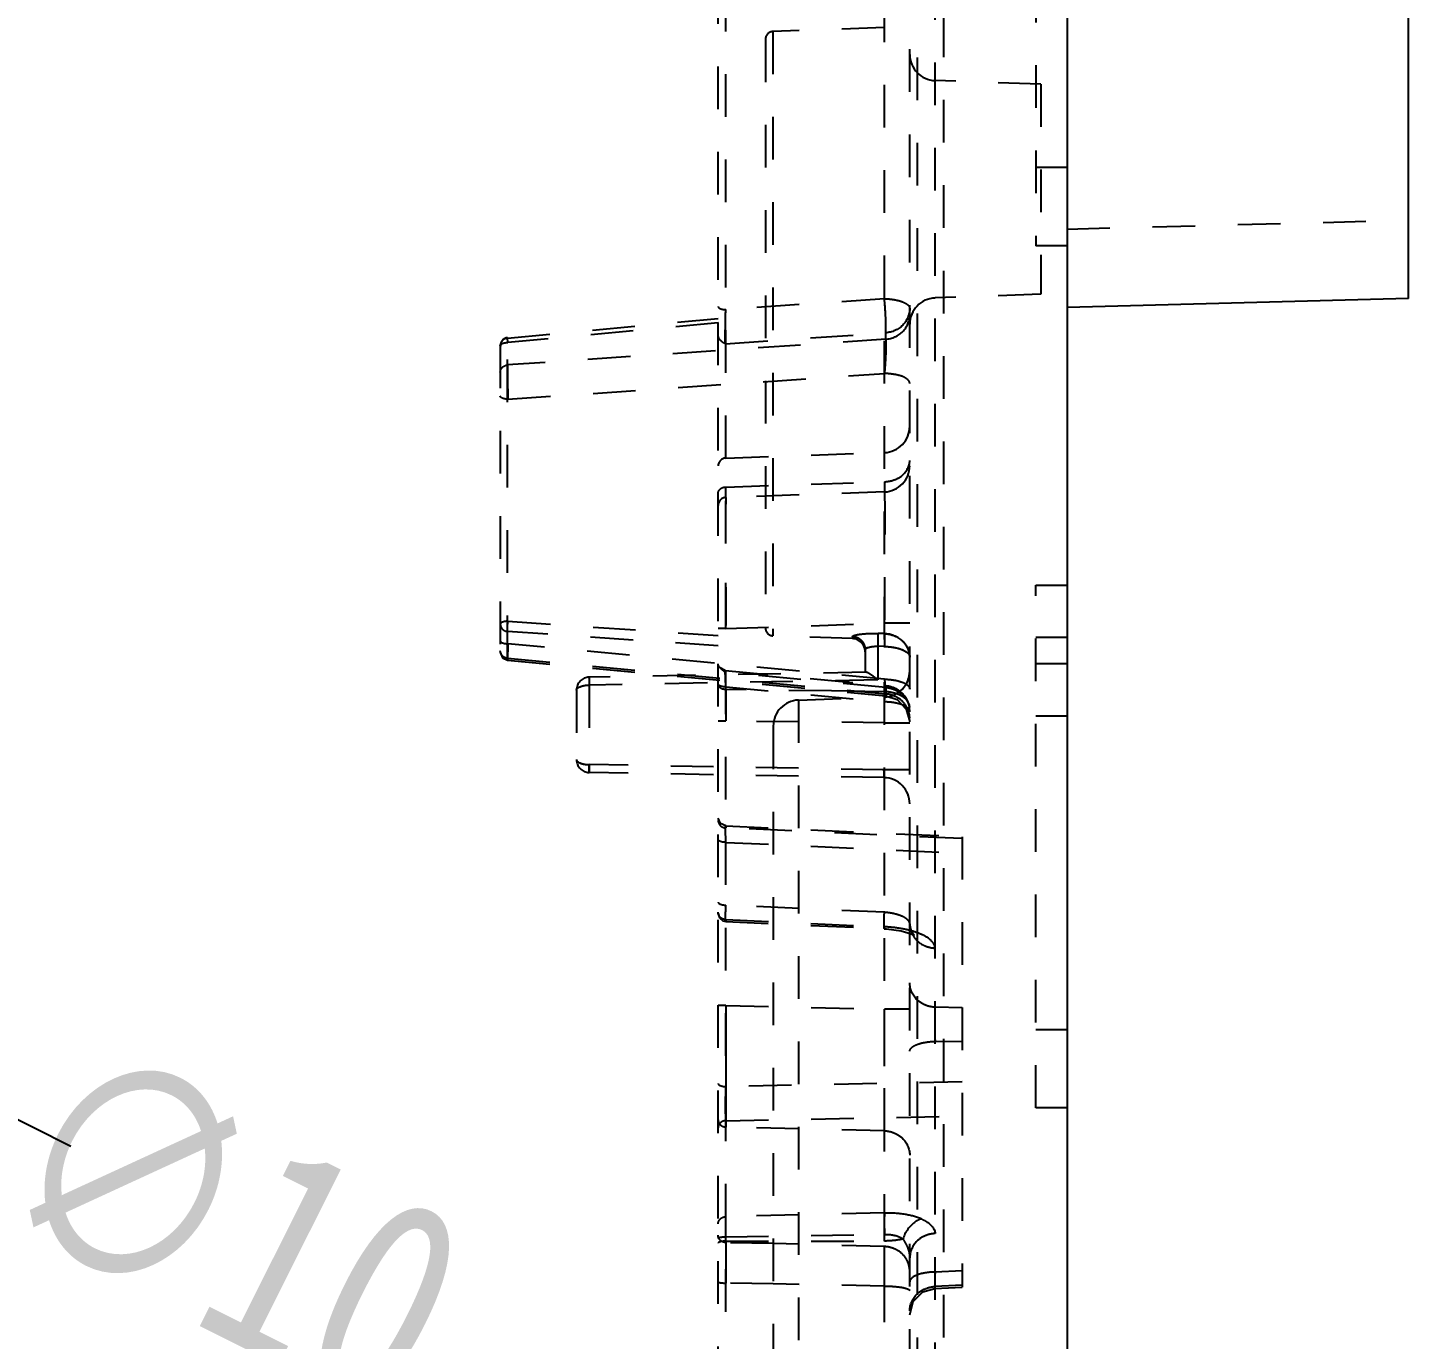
# Model space of a CAD drawing. Header units: millimetres. Extents: x -1265 to 1982, y -12197 to 1934.
# Drawn here: x -225.3 to -172.4, y -4739.3 to -4689.1 of the extents above; entities that cross this region are included whole.
import ezdxf

# ---------------------------------------------------------------- set-up
doc = ezdxf.new("R2010")
doc.units = ezdxf.units.MM
doc.header["$LTSCALE"] = 16.335
doc.header["$PDMODE"] = 3
doc.header["$PDSIZE"] = 0.3125
doc.linetypes.add('HIDDEN', pattern=[0.2, 0.1, -0.1])
doc.layers.get('0').update_dxf_attribs({"linetype": 'CONTINUOUS'})
doc.layers.get('Defpoints').update_dxf_attribs({"linetype": 'CONTINUOUS'})
doc.layers.add('DEFAULT_2', color=8, linetype='HIDDEN')
doc.styles.get("Standard").update_dxf_attribs({"font": 'txt', "width": 0.8})
doc.dimstyles.new('11', dxfattribs={"dimtxt": 8, "dimasz": 8, "dimexe": 0, "dimexo": 0, "dimgap": 0, "dimtad": 0, "dimdsep": 46, "dimtxsty": 'Standard', "dimcen": 0, "dimclrd": 4, "dimclre": 4, "dimclrt": 6, "dimazin": 0, "dimtp": 0.01, "dimtm": 0.01, "dimtfac": 1, "dimtofl": 0, "dimtmove": 0, "dimatfit": 3, "dimfxl": 0, "dimtolj": 1, "dimarcsym": 0})

# ---------------------------------------------------------------- blocks, each defined once
blk = doc.blocks.new('*D690')
at = {"color": 4, "lineweight": -2}
blk.add_line((-223.628, -4731.932), (-230.781, -4728.348), dxfattribs=at)
at = {"color": 4}
blk.add_solid([(-230.184, -4727.156), (-231.378, -4729.54), (-237.933, -4724.765)], dxfattribs=at)
at = {"layer": 'Defpoints', "color": 0}
for p in [(-246.874, -4720.286), (-237.933, -4724.765)]:
    blk.add_point(p, dxfattribs=at)
at = {"color": 6, "insert": (-217.429, -4735.037), "char_height": 8, "attachment_point": 5, "rotation": 333.3896}
blk.add_mtext('\\A1;∅10', dxfattribs=at)

msp = doc.modelspace()

# ---------------------------------------------------------------- linework, layer by layer
at = {"color": 7, "linetype": 'Continuous'}
for p, q in [((-185.469, -4636.002), (-185.469, -4802.212)), ((-172.404, -4699.473), (-172.404, -4685.082)), ((-172.404, -4699.473), (-185.469, -4699.815))]:
    msp.add_line(p, q, dxfattribs=at)
at = {"layer": 'DEFAULT_2', "color": 8, "linetype": 'HIDDEN'}
for p, q in [((-191.499, -5050.931), (-191.499, -4645.175)), ((-190.52, -5044.903), (-190.52, -4645.641)), ((-198.835, -4764.094), (-198.835, -4652.62)), ((-192.469, -4800.734), (-192.469, -4656.382)), ((-198.544, -4764.397), (-198.544, -4661.293)), ((-191.208, -4664.113), (-191.208, -4788.783)), ((-186.669, -4677.467), (-186.669, -4697.452)), ((-190.203, -4682.073), (-190.203, -4770.823)), ((-192.469, -4689.104), (-196.735, -4689.253)), ((-196.735, -4689.253), (-196.735, -4712.388)), ((-197.026, -4689.553), (-197.026, -4712.088)), ((-186.474, -4691.273), (-190.529, -4691.131)), ((-186.474, -4691.273), (-186.474, -4699.313)), ((-186.669, -4694.452), (-185.469, -4694.452)), ((-185.469, -4696.816), (-172.404, -4696.474)), ((-185.469, -4697.452), (-186.669, -4697.452)), ((-186.474, -4699.313), (-190.529, -4699.454)), ((-192.469, -4699.484), (-198.544, -4699.897)), ((-206.902, -4700.994), (-198.835, -4700.235)), ((-198.835, -4700.402), (-206.886, -4701.16)), ((-206.886, -4701.16), (-206.904, -4700.973)), ((-206.902, -4713.246), (-206.902, -4700.994)), ((-192.416, -4701.034), (-206.902, -4702.019)), ((-198.56, -4701.206), (-192.416, -4700.788)), ((-192.416, -4701.034), (-192.416, -4700.788)), ((-207.177, -4701.273), (-207.177, -4713.011)), ((-206.886, -4703.326), (-192.469, -4702.345)), ((-198.544, -4705.584), (-192.469, -4705.372)), ((-198.544, -4706.69), (-192.469, -4706.489)), ((-192.469, -4706.879), (-198.544, -4707.091)), ((-186.669, -4730.452), (-186.669, -4710.452)), ((-186.669, -4710.452), (-185.469, -4710.452)), ((-206.886, -4711.83), (-198.835, -4712.377)), ((-198.544, -4712.113), (-198.835, -4712.113)), ((-198.544, -4712.113), (-192.469, -4711.901)), ((-191.499, -4711.901), (-192.469, -4711.901)), ((-198.835, -4712.77), (-206.902, -4712.221)), ((-193.692, -4712.494), (-196.735, -4712.388)), ((-193.692, -4712.415), (-193.692, -4712.494)), ((-192.477, -4712.304), (-192.705, -4712.296)), ((-185.469, -4712.452), (-186.669, -4712.452)), ((-206.886, -4712.69), (-206.904, -4713.318)), ((-192.469, -4714.048), (-206.886, -4712.69)), ((-193.207, -4712.914), (-193.207, -4713.785)), ((-192.714, -4712.789), (-192.714, -4714.078)), ((-192.486, -4712.796), (-192.714, -4712.789)), ((-206.904, -4713.319), (-206.902, -4713.246)), ((-206.904, -4713.319), (-192.41, -4714.684)), ((-206.902, -4713.246), (-192.416, -4714.61)), ((-198.562, -4713.713), (-198.756, -4713.616)), ((-198.544, -4714.344), (-198.562, -4713.713)), ((-198.562, -4713.713), (-192.41, -4714.292)), ((-186.669, -4713.452), (-185.469, -4713.452)), ((-193.169, -4713.784), (-203.769, -4713.969)), ((-192.714, -4714.078), (-203.769, -4714.271)), ((-192.416, -4714.365), (-198.56, -4713.786)), ((-192.469, -4714.048), (-192.41, -4714.684)), ((-204.262, -4714.472), (-204.262, -4717.118)), ((-203.769, -4714.271), (-203.769, -4717.319)), ((-198.544, -4714.344), (-192.469, -4714.917)), ((-194.496, -4714.499), (-198.544, -4714.442)), ((-195.755, -4714.846), (-192.469, -4714.731)), ((-193.217, -4714.517), (-194.496, -4714.499)), ((-192.469, -4714.527), (-193.217, -4714.517)), ((-192.469, -4714.917), (-192.41, -4714.292)), ((-192.416, -4714.365), (-192.416, -4714.61)), ((-198.545, -4715.22), (-198.544, -4715.647)), ((-195.755, -4714.846), (-195.755, -4760.036)), ((-198.835, -4715.647), (-198.544, -4715.647)), ((-192.469, -4715.717), (-198.544, -4715.647)), ((-192.469, -4715.717), (-191.499, -4715.717)), ((-186.669, -4715.452), (-185.469, -4715.452)), ((-196.725, -4715.852), (-196.725, -4775.235)), ((-192.486, -4717.516), (-203.769, -4717.319)), ((-192.486, -4717.817), (-203.769, -4717.62)), ((-191.499, -4717.516), (-192.486, -4717.516)), ((-198.75, -4719.575), (-198.835, -4719.365)), ((-198.547, -4719.666), (-198.75, -4719.575)), ((-198.548, -4719.666), (-198.544, -4719.739)), ((-198.547, -4719.666), (-189.489, -4720.078)), ((-189.489, -4720.151), (-198.544, -4719.739)), ((-198.544, -4720.294), (-189.489, -4720.706)), ((-189.489, -4720.078), (-189.489, -4737.322)), ((-192.469, -4722.972), (-198.544, -4722.695)), ((-198.544, -4723.25), (-198.547, -4723.323)), ((-198.547, -4723.323), (-192.479, -4723.599)), ((-198.544, -4723.25), (-192.469, -4723.527)), ((-192.469, -4723.527), (-192.479, -4723.599)), ((-191.427, -4723.72), (-191.499, -4723.41)), ((-191.325, -4723.859), (-191.427, -4723.72)), ((-191.358, -4723.838), (-191.325, -4723.859)), ((-198.544, -4726.535), (-198.835, -4726.535)), ((-198.544, -4726.535), (-192.469, -4726.678)), ((-191.499, -4726.678), (-192.469, -4726.678)), ((-189.489, -4726.627), (-190.529, -4726.607)), ((-186.669, -4727.452), (-185.469, -4727.452)), ((-189.489, -4727.934), (-190.529, -4727.914)), ((-189.489, -4729.466), (-198.544, -4729.641)), ((-198.546, -4730.437), (-198.545, -4730.956)), ((-185.469, -4730.452), (-186.669, -4730.452)), ((-198.545, -4730.956), (-198.544, -4731.191)), ((-198.544, -4730.948), (-189.489, -4730.774)), ((-192.469, -4731.334), (-198.544, -4731.191)), ((-192.466, -4734.474), (-198.544, -4734.622)), ((-198.545, -4735.394), (-192.468, -4735.301)), ((-198.544, -4735.561), (-198.545, -4735.394)), ((-196.725, -4735.655), (-198.544, -4735.616)), ((-192.469, -4735.768), (-196.725, -4735.655)), ((-189.489, -4736.695), (-190.529, -4736.742)), ((-196.725, -4737.2), (-198.544, -4737.166)), ((-192.469, -4737.28), (-196.725, -4737.2)), ((-190.992, -4737.502), (-190.539, -4737.371)), ((-190.54, -4737.371), (-190.529, -4737.297)), ((-190.539, -4737.371), (-189.489, -4737.323)), ((-189.489, -4737.25), (-190.529, -4737.297))]:
    msp.add_line(p, q, dxfattribs=at)
for points in [[(-193.334, -4712.586), (-193.226, -4712.781), (-193.207, -4712.914)], [(-207.177, -4713.018), (-207.094, -4713.226), (-206.904, -4713.319)], [(-192.41, -4714.684), (-191.985, -4714.824), (-191.629, -4715.19), (-191.499, -4715.684)], [(-198.835, -4723.022), (-198.786, -4723.188), (-198.654, -4723.299), (-198.547, -4723.323)], [(-192.479, -4723.599), (-192.388, -4723.604), (-191.821, -4723.683), (-191.445, -4723.797), (-191.358, -4723.838)], [(-191.499, -4738.375), (-191.363, -4737.87), (-190.992, -4737.502)]]:
    msp.add_lwpolyline(points, dxfattribs=at)
for centre, radius, start, end in [((-196.725, -4689.554), 0.301, 92, 180), ((-190.494, -4690.127), 1.005, 180, 268), ((-190.494, -4700.459), 1.005, 92, 180), ((-206.875, -4701.273), 0.301, 95.3814, 185.3814), ((-192.504, -4704.367), 1.005, 272, 0), ((-198.534, -4705.885), 0.301, 92, 180), ((-192.504, -4705.875), 1.005, 272, 0), ((-198.534, -4707.393), 0.301, 91.9999, 179.9958), ((-196.725, -4712.087), 0.301, 180, 268), ((-193.71, -4712.996), 0.502, 0, 88), ((-192.5, -4713.39), 1.084, 58.011, 64.6322), ((-192.393, -4713.249), 0.907, 37.7288, 48.585), ((-192.367, -4713.228), 0.873, 29.6934, 37.6762), ((-192.504, -4713.727), 1.005, 272, 0), ((-203.76, -4714.472), 0.502, 91, 180), ((72.64, -4715.006), 271.185, 179.881, 180.04526), ((-293.275, -4715.122), 100.808, 359.6619, 0.33817), ((-195.72, -4715.85), 1.005, 92, 180), ((-192.358, -4715.294), 0.859, 0.0728, 11.0385), ((-192.493, -4715.294), 0.995, 0.0538, 9.6003), ((-203.76, -4717.118), 0.502, 180, 269), ((-192.504, -4718.822), 1.005, 0, 89), ((-192.492, -4727.508), 3.968, 75.2355, 78.7924), ((-297.696, -4734.956), 105.229, 359.67313, 359.81209), ((-146.015, -4735.995), 52.531, 179.5871, 179.9858), ((-1.77, -4736.25), 196.776, 179.92192, 180.07806)]:
    msp.add_arc(centre, radius, start, end, dxfattribs=at)
for points, knots in [([(-198.835, -4699.784), (-198.835, -4699.823), (-198.712, -4699.89), (-198.614, -4699.896), (-198.544, -4699.897)], [0, 0, 0, 0, 0.355496, 1, 1, 1, 1]), ([(-198.56, -4701.206), (-198.565, -4701.026), (-198.559, -4700.59), (-198.551, -4700.153), (-198.544, -4699.897)], [0, 0, 0, 0, 0.412023, 1, 1, 1, 1]), ([(-192.469, -4699.484), (-192.344, -4699.485), (-192.11, -4699.504), (-191.804, -4699.58), (-191.584, -4699.683), (-191.499, -4699.807), (-191.499, -4699.86)], [0, 0, 0, 0, 0.340638, 0.636436, 0.855601, 1, 1, 1, 1]), ([(-192.416, -4700.788), (-192.41, -4700.717), (-192.408, -4700.537), (-192.42, -4700.102), (-192.445, -4699.738), (-192.469, -4699.484)], [0, 0, 0, 0, 0.16475, 0.412288, 1, 1, 1, 1]), ([(-191.499, -4699.86), (-191.499, -4700.087), (-191.705, -4700.568), (-192.177, -4700.769), (-192.416, -4700.788)], [0, 0, 0, 0, 0.487229, 1, 1, 1, 1]), ([(-192.416, -4701.034), (-192.179, -4701.014), (-191.706, -4700.815), (-191.499, -4700.334), (-191.499, -4700.105)], [0, 0, 0, 0, 0.510224, 1, 1, 1, 1]), ([(-206.902, -4700.994), (-206.973, -4701), (-207.115, -4701.06), (-207.177, -4701.204), (-207.177, -4701.273)], [0, 0, 0, 0, 0.510353, 1, 1, 1, 1]), ([(-198.835, -4700.928), (-198.835, -4700.986), (-198.735, -4701.102), (-198.625, -4701.167), (-198.56, -4701.206)], [0, 0, 0, 0, 0.433379, 1, 1, 1, 1]), ([(-192.416, -4701.034), (-192.41, -4701.105), (-192.409, -4701.286), (-192.42, -4701.723), (-192.445, -4702.089), (-192.469, -4702.345)], [0, 0, 0, 0, 0.164303, 0.41097, 1, 1, 1, 1]), ([(-207.177, -4701.273), (-207.177, -4701.234), (-207.053, -4701.167), (-206.956, -4701.161), (-206.886, -4701.16)], [0, 0, 0, 0, 0.35502, 1, 1, 1, 1]), ([(-207.177, -4702.298), (-207.177, -4702.23), (-207.115, -4702.086), (-206.974, -4702.025), (-206.902, -4702.019)], [0, 0, 0, 0, 0.484692, 1, 1, 1, 1]), ([(-206.902, -4702.019), (-206.907, -4702.199), (-206.9, -4702.635), (-206.893, -4703.07), (-206.886, -4703.326)], [0, 0, 0, 0, 0.412256, 1, 1, 1, 1]), ([(-191.499, -4702.722), (-191.499, -4702.67), (-191.585, -4702.548), (-191.805, -4702.439), (-192.115, -4702.368), (-192.348, -4702.347), (-192.469, -4702.345)], [0, 0, 0, 0, 0.140554, 0.363093, 0.669193, 1, 1, 1, 1]), ([(-206.886, -4703.326), (-206.956, -4703.325), (-207.053, -4703.319), (-207.177, -4703.252), (-207.177, -4703.213)], [0, 0, 0, 0, 0.644506, 1, 1, 1, 1]), ([(-192.469, -4706.489), (-192.346, -4706.485), (-192.1, -4706.436), (-191.688, -4706.229), (-191.499, -4705.889), (-191.499, -4705.68)], [0, 0, 0, 0, 0.269045, 0.54043, 1, 1, 1, 1]), ([(-198.835, -4706.931), (-198.835, -4706.869), (-198.758, -4706.733), (-198.617, -4706.692), (-198.544, -4706.69)], [0, 0, 0, 0, 0.461513, 1, 1, 1, 1]), ([(-198.544, -4707.091), (-198.546, -4707.091), (-198.542, -4707.077), (-198.547, -4707.063), (-198.544, -4707.027), (-198.546, -4706.961), (-198.544, -4706.846), (-198.544, -4706.747), (-198.544, -4706.69)], [0, 0, 0, 0, 0.016566, 0.065735, 0.146701, 0.25865, 0.572243, 1, 1, 1, 1]), ([(-192.469, -4706.489), (-192.468, -4706.545), (-192.468, -4706.641), (-192.466, -4706.753), (-192.468, -4706.818), (-192.466, -4706.852), (-192.47, -4706.866), (-192.467, -4706.879), (-192.469, -4706.879)], [0, 0, 0, 0, 0.428854, 0.743353, 0.854966, 0.935202, 0.983617, 1, 1, 1, 1]), ([(-198.544, -4707.091), (-198.546, -4707.091), (-198.543, -4707.104), (-198.547, -4707.118), (-198.545, -4707.151), (-198.547, -4707.213), (-198.547, -4707.323), (-198.548, -4707.488), (-198.548, -4707.699), (-198.548, -4707.951), (-198.549, -4708.244), (-198.549, -4708.705), (-198.548, -4709.359), (-198.548, -4710.216), (-198.546, -4711.146), (-198.545, -4711.787), (-198.544, -4712.113)], [0, 0, 0, 0, 0.001213, 0.004836, 0.01085, 0.019237, 0.043055, 0.076116, 0.118073, 0.168499, 0.226962, 0.292887, 0.444388, 0.617257, 0.805069, 1, 1, 1, 1]), ([(-192.469, -4706.879), (-192.467, -4706.879), (-192.468, -4706.892), (-192.464, -4706.907), (-192.464, -4706.94), (-192.461, -4707.004), (-192.46, -4707.115), (-192.458, -4707.281), (-192.456, -4707.491), (-192.455, -4707.742), (-192.454, -4708.033), (-192.454, -4708.493), (-192.455, -4709.146), (-192.458, -4710.004), (-192.462, -4710.934), (-192.466, -4711.575), (-192.469, -4711.901)], [0, 0, 0, 0, 0.001293, 0.005046, 0.011238, 0.019825, 0.043999, 0.077198, 0.119049, 0.169178, 0.22721, 0.292772, 0.444306, 0.617397, 0.804982, 1, 1, 1, 1]), ([(-206.886, -4711.83), (-206.956, -4711.83), (-207.053, -4711.837), (-207.177, -4711.904), (-207.177, -4711.942)], [0, 0, 0, 0, 0.644558, 1, 1, 1, 1]), ([(-207.177, -4711.942), (-207.177, -4712.011), (-207.135, -4712.107), (-207.061, -4712.164), (-207.041, -4712.176)], [0, 0, 0, 0, 0.740739, 1, 1, 1, 1]), ([(-206.902, -4712.221), (-206.902, -4712.215), (-206.904, -4712.181), (-206.904, -4712.148), (-206.903, -4712.121)], [0, 0, 0, 0, 0.181554, 1, 1, 1, 1]), ([(-206.903, -4712.121), (-206.903, -4712.098), (-206.899, -4712.001), (-206.893, -4711.904), (-206.886, -4711.83)], [0, 0, 0, 0, 0.229005, 1, 1, 1, 1]), ([(-207.177, -4712.577), (-207.177, -4712.616), (-207.053, -4712.683), (-206.956, -4712.689), (-206.886, -4712.69)], [0, 0, 0, 0, 0.355494, 1, 1, 1, 1]), ([(-193.692, -4712.415), (-193.692, -4712.405), (-193.661, -4712.383), (-193.606, -4712.365), (-193.512, -4712.342), (-193.334, -4712.315), (-193.061, -4712.293), (-192.829, -4712.292), (-192.705, -4712.296)], [0, 0, 0, 0, 0.030098, 0.091919, 0.186581, 0.311087, 0.629795, 1, 1, 1, 1]), ([(-193.27, -4712.675), (-193.311, -4712.598), (-193.437, -4712.47), (-193.609, -4712.418), (-193.692, -4712.415)], [0, 0, 0, 0, 0.51048, 1, 1, 1, 1]), ([(-193.692, -4712.415), (-193.67, -4712.416), (-193.579, -4712.426), (-193.49, -4712.461), (-193.431, -4712.5)], [0, 0, 0, 0, 0.23748, 1, 1, 1, 1]), ([(-193.276, -4712.664), (-193.265, -4712.683), (-193.227, -4712.762), (-193.207, -4712.85), (-193.207, -4712.914)], [0, 0, 0, 0, 0.26133, 1, 1, 1, 1]), ([(-192.714, -4712.789), (-192.71, -4712.684), (-192.707, -4712.52), (-192.702, -4712.356), (-192.705, -4712.296)], [0, 0, 0, 0, 0.637594, 1, 1, 1, 1]), ([(-192.714, -4712.789), (-192.712, -4712.753), (-192.708, -4712.622), (-192.705, -4712.491), (-192.704, -4712.395)], [0, 0, 0, 0, 0.268719, 1, 1, 1, 1]), ([(-192.704, -4712.395), (-192.704, -4712.383), (-192.704, -4712.351), (-192.704, -4712.318), (-192.705, -4712.296)], [0, 0, 0, 0, 0.346429, 1, 1, 1, 1]), ([(-192.469, -4712.304), (-192.46, -4712.362), (-192.466, -4712.527), (-192.466, -4712.69), (-192.469, -4712.796)], [0, 0, 0, 0, 0.354399, 1, 1, 1, 1]), ([(-191.499, -4713.2), (-191.499, -4713.091), (-191.548, -4712.863), (-191.83, -4712.464), (-192.215, -4712.312), (-192.469, -4712.304)], [0, 0, 0, 0, 0.228719, 0.470143, 1, 1, 1, 1]), ([(-192.469, -4712.304), (-192.46, -4712.362), (-192.466, -4712.527), (-192.466, -4712.69), (-192.469, -4712.796)], [0, 0, 0, 0, 0.354399, 1, 1, 1, 1]), ([(-206.902, -4713.246), (-206.974, -4713.24), (-207.115, -4713.179), (-207.177, -4713.035), (-207.177, -4712.967)], [0, 0, 0, 0, 0.515308, 1, 1, 1, 1]), ([(-193.207, -4712.914), (-193.207, -4712.893), (-193.148, -4712.85), (-192.991, -4712.797), (-192.829, -4712.781), (-192.714, -4712.789)], [0, 0, 0, 0, 0.119311, 0.342842, 1, 1, 1, 1]), ([(-193.133, -4712.849), (-193.144, -4712.853), (-193.172, -4712.868), (-193.207, -4712.892), (-193.207, -4712.914)], [0, 0, 0, 0, 0.350244, 1, 1, 1, 1]), ([(-192.486, -4712.795), (-192.355, -4712.797), (-192.107, -4712.82), (-191.767, -4712.904), (-191.499, -4713.07), (-191.499, -4713.2)], [0, 0, 0, 0, 0.352338, 0.650583, 1, 1, 1, 1]), ([(-192.486, -4712.795), (-192.3, -4712.798), (-191.985, -4712.834), (-191.674, -4712.954), (-191.578, -4713.044)], [0, 0, 0, 0, 0.585774, 1, 1, 1, 1]), ([(-191.608, -4712.795), (-191.59, -4712.826), (-191.528, -4712.953), (-191.499, -4713.095), (-191.499, -4713.2)], [0, 0, 0, 0, 0.25639, 1, 1, 1, 1]), ([(-191.578, -4713.044), (-191.566, -4713.056), (-191.526, -4713.099), (-191.499, -4713.158), (-191.499, -4713.2)], [0, 0, 0, 0, 0.289475, 1, 1, 1, 1]), ([(-203.77, -4714.013), (-203.77, -4714.002), (-203.766, -4713.993), (-203.772, -4713.969), (-203.769, -4713.969)], [0, 0, 0, 0, 0.745059, 1, 1, 1, 1]), ([(-203.769, -4713.969), (-203.77, -4713.969), (-203.768, -4713.981), (-203.771, -4713.994), (-203.77, -4714.024), (-203.771, -4714.078), (-203.77, -4714.163), (-203.769, -4714.233), (-203.769, -4714.271)], [0, 0, 0, 0, 0.019152, 0.075116, 0.166846, 0.293184, 0.629857, 1, 1, 1, 1]), ([(-198.544, -4714.344), (-198.614, -4714.343), (-198.712, -4714.337), (-198.835, -4714.27), (-198.835, -4714.231)], [0, 0, 0, 0, 0.644504, 1, 1, 1, 1]), ([(-192.714, -4714.078), (-192.798, -4714.013), (-192.919, -4713.919), (-193.068, -4713.822), (-193.138, -4713.784), (-193.169, -4713.784)], [0, 0, 0, 0, 0.58669, 0.832837, 1, 1, 1, 1]), ([(-192.469, -4714.048), (-192.348, -4714.05), (-192.115, -4714.07), (-191.805, -4714.142), (-191.585, -4714.251), (-191.499, -4714.373), (-191.499, -4714.425)], [0, 0, 0, 0, 0.330807, 0.636907, 0.859446, 1, 1, 1, 1]), ([(-204.262, -4714.472), (-204.262, -4714.405), (-204.054, -4714.289), (-203.887, -4714.271), (-203.769, -4714.271)], [0, 0, 0, 0, 0.358644, 1, 1, 1, 1]), ([(-204.262, -4714.472), (-204.262, -4714.407), (-204.128, -4714.324), (-203.958, -4714.283), (-203.834, -4714.271), (-203.769, -4714.271)], [0, 0, 0, 0, 0.349302, 0.648144, 1, 1, 1, 1]), ([(-198.544, -4714.442), (-198.615, -4714.441), (-198.739, -4714.421), (-198.835, -4714.312), (-198.835, -4714.262)], [0, 0, 0, 0, 0.585122, 1, 1, 1, 1]), ([(-191.971, -4714.619), (-192.091, -4714.576), (-192.258, -4714.539), (-192.427, -4714.528), (-192.469, -4714.527)], [0, 0, 0, 0, 0.755424, 1, 1, 1, 1]), ([(-191.942, -4714.768), (-191.979, -4714.745), (-192.127, -4714.667), (-192.293, -4714.62), (-192.416, -4714.61)], [0, 0, 0, 0, 0.258648, 1, 1, 1, 1]), ([(-191.499, -4715.122), (-191.499, -4715.02), (-191.622, -4714.785), (-191.841, -4714.666), (-191.971, -4714.619)], [0, 0, 0, 0, 0.424913, 1, 1, 1, 1]), ([(-191.499, -4715.293), (-191.499, -4715.24), (-191.584, -4715.116), (-191.804, -4715.013), (-192.11, -4714.937), (-192.344, -4714.918), (-192.469, -4714.917)], [0, 0, 0, 0, 0.144399, 0.363564, 0.659362, 1, 1, 1, 1]), ([(-191.499, -4715.539), (-191.499, -4715.503), (-191.51, -4715.352), (-191.561, -4715.205), (-191.617, -4715.105)], [0, 0, 0, 0, 0.237732, 1, 1, 1, 1]), ([(-204.262, -4717.118), (-204.262, -4717.183), (-204.128, -4717.266), (-203.958, -4717.307), (-203.834, -4717.319), (-203.769, -4717.319)], [0, 0, 0, 0, 0.349302, 0.648144, 1, 1, 1, 1]), ([(-204.262, -4717.118), (-204.262, -4717.184), (-204.054, -4717.301), (-203.887, -4717.318), (-203.769, -4717.319)], [0, 0, 0, 0, 0.358644, 1, 1, 1, 1]), ([(-203.769, -4717.319), (-203.769, -4717.356), (-203.77, -4717.427), (-203.771, -4717.512), (-203.77, -4717.566), (-203.771, -4717.596), (-203.768, -4717.609), (-203.77, -4717.62), (-203.769, -4717.62)], [0, 0, 0, 0, 0.370143, 0.706816, 0.833154, 0.924884, 0.980848, 1, 1, 1, 1]), ([(-203.769, -4717.62), (-203.77, -4717.62), (-203.768, -4717.609), (-203.771, -4717.596), (-203.77, -4717.566), (-203.771, -4717.512), (-203.77, -4717.427), (-203.769, -4717.356), (-203.769, -4717.319)], [0, 0, 0, 0, 0.019152, 0.075116, 0.166846, 0.293184, 0.629857, 1, 1, 1, 1]), ([(-192.486, -4717.516), (-192.484, -4717.554), (-192.481, -4717.625), (-192.479, -4717.714), (-192.479, -4717.78), (-192.483, -4717.805), (-192.484, -4717.817), (-192.486, -4717.817)], [0, 0, 0, 0, 0.376645, 0.694997, 0.915307, 0.976531, 1, 1, 1, 1]), ([(-192.486, -4717.817), (-192.484, -4717.817), (-192.483, -4717.805), (-192.479, -4717.78), (-192.479, -4717.714), (-192.481, -4717.625), (-192.484, -4717.554), (-192.486, -4717.516)], [0, 0, 0, 0, 0.023469, 0.084694, 0.305007, 0.623361, 1, 1, 1, 1]), ([(-198.835, -4719.46), (-198.835, -4719.482), (-198.822, -4719.576), (-198.756, -4719.66), (-198.694, -4719.696)], [0, 0, 0, 0, 0.235762, 1, 1, 1, 1]), ([(-198.544, -4720.294), (-198.545, -4720.209), (-198.547, -4720.088), (-198.548, -4719.936), (-198.549, -4719.843), (-198.547, -4719.772), (-198.551, -4719.714), (-198.544, -4719.69), (-198.551, -4719.667), (-198.547, -4719.667)], [0, 0, 0, 0, 0.407304, 0.580244, 0.72771, 0.845954, 0.931443, 0.982817, 1, 1, 1, 1]), ([(-198.544, -4720.294), (-198.614, -4720.293), (-198.712, -4720.287), (-198.835, -4720.22), (-198.835, -4720.181)], [0, 0, 0, 0, 0.644506, 1, 1, 1, 1]), ([(-198.835, -4722.582), (-198.835, -4722.621), (-198.712, -4722.688), (-198.614, -4722.694), (-198.544, -4722.695)], [0, 0, 0, 0, 0.355494, 1, 1, 1, 1]), ([(-198.547, -4723.323), (-198.551, -4723.324), (-198.544, -4723.298), (-198.551, -4723.277), (-198.547, -4723.217), (-198.549, -4723.146), (-198.548, -4723.053), (-198.547, -4722.902), (-198.545, -4722.78), (-198.544, -4722.695)], [0, 0, 0, 0, 0.017133, 0.069428, 0.155383, 0.273078, 0.420513, 0.59414, 1, 1, 1, 1]), ([(-198.544, -4723.25), (-198.619, -4723.248), (-198.769, -4723.191), (-198.835, -4723.042), (-198.835, -4722.971)], [0, 0, 0, 0, 0.513131, 1, 1, 1, 1]), ([(-192.479, -4723.596), (-192.483, -4723.596), (-192.48, -4723.573), (-192.485, -4723.548), (-192.482, -4723.488), (-192.482, -4723.413), (-192.48, -4723.318), (-192.476, -4723.169), (-192.472, -4723.052), (-192.469, -4722.972)], [0, 0, 0, 0, 0.017267, 0.069228, 0.15857, 0.283917, 0.438236, 0.614026, 1, 1, 1, 1]), ([(-191.499, -4723.41), (-191.499, -4723.356), (-191.586, -4723.229), (-191.803, -4723.111), (-192.109, -4723.016), (-192.343, -4722.981), (-192.469, -4722.972)], [0, 0, 0, 0, 0.1463, 0.367382, 0.662676, 1, 1, 1, 1]), ([(-191.721, -4723.615), (-191.781, -4723.604), (-192.028, -4723.56), (-192.279, -4723.535), (-192.469, -4723.527)], [0, 0, 0, 0, 0.242984, 1, 1, 1, 1]), ([(-191.499, -4723.411), (-191.499, -4723.439), (-191.492, -4723.557), (-191.459, -4723.674), (-191.424, -4723.757)], [0, 0, 0, 0, 0.237607, 1, 1, 1, 1]), ([(-190.529, -4724.342), (-190.529, -4724.191), (-190.75, -4723.961), (-191.102, -4723.788), (-191.347, -4723.706), (-191.481, -4723.671)], [0, 0, 0, 0, 0.373214, 0.656256, 1, 1, 1, 1]), ([(-191.424, -4723.757), (-191.384, -4723.848), (-191.277, -4724.022), (-191.115, -4724.148), (-191.027, -4724.198)], [0, 0, 0, 0, 0.492394, 1, 1, 1, 1]), ([(-191.027, -4724.198), (-190.988, -4724.22), (-190.832, -4724.296), (-190.658, -4724.338), (-190.529, -4724.342)], [0, 0, 0, 0, 0.258535, 1, 1, 1, 1]), ([(-190.529, -4726.607), (-190.652, -4726.603), (-190.903, -4726.545), (-191.328, -4726.291), (-191.499, -4725.911), (-191.499, -4725.676)], [0, 0, 0, 0, 0.253406, 0.516959, 1, 1, 1, 1]), ([(-198.544, -4726.535), (-198.544, -4726.658), (-198.545, -4727.148), (-198.546, -4727.637), (-198.546, -4728.003)], [0, 0, 0, 0, 0.252901, 1, 1, 1, 1]), ([(-192.469, -4731.334), (-192.461, -4730.718), (-192.461, -4729.166), (-192.464, -4727.614), (-192.469, -4726.678)], [0, 0, 0, 0, 0.39684, 1, 1, 1, 1]), ([(-190.529, -4726.607), (-190.545, -4726.786), (-190.544, -4727.223), (-190.538, -4727.658), (-190.529, -4727.914)], [0, 0, 0, 0, 0.411888, 1, 1, 1, 1]), ([(-198.546, -4728.003), (-198.546, -4728.12), (-198.546, -4728.567), (-198.546, -4729.014), (-198.546, -4729.343)], [0, 0, 0, 0, 0.262748, 1, 1, 1, 1]), ([(-191.499, -4728.291), (-191.499, -4728.239), (-191.412, -4728.117), (-191.192, -4728.008), (-190.883, -4727.936), (-190.65, -4727.916), (-190.529, -4727.914)], [0, 0, 0, 0, 0.140553, 0.363093, 0.669193, 1, 1, 1, 1]), ([(-198.835, -4729.528), (-198.835, -4729.567), (-198.712, -4729.634), (-198.614, -4729.64), (-198.544, -4729.641)], [0, 0, 0, 0, 0.355495, 1, 1, 1, 1]), ([(-198.546, -4729.343), (-198.546, -4729.443), (-198.546, -4729.808), (-198.546, -4730.173), (-198.546, -4730.437)], [0, 0, 0, 0, 0.274699, 1, 1, 1, 1]), ([(-198.544, -4730.948), (-198.546, -4730.877), (-198.55, -4730.441), (-198.548, -4730.005), (-198.544, -4729.641)], [0, 0, 0, 0, 0.165039, 1, 1, 1, 1]), ([(-198.835, -4730.911), (-198.835, -4730.981), (-198.791, -4731.079), (-198.716, -4731.136), (-198.694, -4731.148)], [0, 0, 0, 0, 0.739084, 1, 1, 1, 1]), ([(-198.544, -4730.948), (-198.619, -4730.951), (-198.769, -4731.008), (-198.835, -4731.157), (-198.835, -4731.228)], [0, 0, 0, 0, 0.51313, 1, 1, 1, 1]), ([(-192.469, -4731.334), (-192.345, -4731.338), (-192.094, -4731.396), (-191.669, -4731.65), (-191.499, -4732.03), (-191.499, -4732.265)], [0, 0, 0, 0, 0.253406, 0.516959, 1, 1, 1, 1]), ([(-198.835, -4734.902), (-198.835, -4734.831), (-198.769, -4734.682), (-198.619, -4734.625), (-198.544, -4734.622)], [0, 0, 0, 0, 0.486869, 1, 1, 1, 1]), ([(-198.545, -4735.394), (-198.545, -4735.312), (-198.546, -4735.054), (-198.547, -4734.797), (-198.544, -4734.622)], [0, 0, 0, 0, 0.319336, 1, 1, 1, 1]), ([(-192.466, -4734.474), (-192.469, -4734.519), (-192.476, -4734.794), (-192.472, -4735.07), (-192.468, -4735.301)], [0, 0, 0, 0, 0.161613, 1, 1, 1, 1]), ([(-192.466, -4734.474), (-192.202, -4734.468), (-191.721, -4734.495), (-191.248, -4734.615), (-191.052, -4734.705)], [0, 0, 0, 0, 0.550665, 1, 1, 1, 1]), ([(-191.052, -4734.705), (-191.13, -4734.73), (-191.453, -4734.892), (-191.677, -4735.217), (-191.76, -4735.48)], [0, 0, 0, 0, 0.228462, 1, 1, 1, 1]), ([(-191.052, -4734.705), (-190.975, -4734.741), (-190.749, -4734.859), (-190.529, -4735.093), (-190.529, -4735.271)], [0, 0, 0, 0, 0.323901, 1, 1, 1, 1]), ([(-198.835, -4735.442), (-198.835, -4735.432), (-198.798, -4735.417), (-198.743, -4735.406), (-198.649, -4735.397), (-198.581, -4735.394), (-198.545, -4735.394)], [0, 0, 0, 0, 0.092456, 0.309379, 0.637388, 1, 1, 1, 1]), ([(-192.468, -4735.301), (-192.4, -4735.299), (-192.156, -4735.306), (-191.901, -4735.372), (-191.76, -4735.48)], [0, 0, 0, 0, 0.27699, 1, 1, 1, 1]), ([(-190.529, -4735.271), (-190.652, -4735.274), (-190.903, -4735.332), (-191.328, -4735.587), (-191.499, -4735.966), (-191.499, -4736.202)], [0, 0, 0, 0, 0.253406, 0.516959, 1, 1, 1, 1]), ([(-198.544, -4735.561), (-198.613, -4735.562), (-198.709, -4735.57), (-198.803, -4735.598), (-198.835, -4735.623), (-198.835, -4735.634)], [0, 0, 0, 0, 0.671088, 0.889481, 1, 1, 1, 1]), ([(-198.544, -4735.616), (-198.601, -4735.614), (-198.715, -4735.58), (-198.793, -4735.488), (-198.815, -4735.436)], [0, 0, 0, 0, 0.500266, 1, 1, 1, 1]), ([(-191.76, -4735.48), (-191.809, -4735.492), (-192.043, -4735.538), (-192.281, -4735.554), (-192.469, -4735.556)], [0, 0, 0, 0, 0.211803, 1, 1, 1, 1]), ([(-192.469, -4737.28), (-192.467, -4737.119), (-192.464, -4736.615), (-192.46, -4736.111), (-192.469, -4735.768)], [0, 0, 0, 0, 0.319683, 1, 1, 1, 1]), ([(-191.971, -4735.912), (-192.01, -4735.89), (-192.166, -4735.814), (-192.34, -4735.772), (-192.469, -4735.768)], [0, 0, 0, 0, 0.258895, 1, 1, 1, 1]), ([(-191.76, -4735.48), (-191.742, -4735.506), (-191.674, -4735.61), (-191.617, -4735.721), (-191.583, -4735.806)], [0, 0, 0, 0, 0.258824, 1, 1, 1, 1]), ([(-191.583, -4735.806), (-191.569, -4735.839), (-191.524, -4735.967), (-191.499, -4736.102), (-191.499, -4736.202)], [0, 0, 0, 0, 0.265481, 1, 1, 1, 1]), ([(-191.499, -4736.7), (-191.499, -4736.663), (-191.511, -4736.507), (-191.565, -4736.356), (-191.624, -4736.253)], [0, 0, 0, 0, 0.236248, 1, 1, 1, 1]), ([(-198.546, -4736.518), (-198.546, -4736.569), (-198.545, -4736.785), (-198.545, -4737.001), (-198.544, -4737.166)], [0, 0, 0, 0, 0.237794, 1, 1, 1, 1]), ([(-191.361, -4736.93), (-191.382, -4736.944), (-191.444, -4736.99), (-191.499, -4737.064), (-191.499, -4737.118)], [0, 0, 0, 0, 0.31754, 1, 1, 1, 1]), ([(-190.529, -4736.742), (-190.686, -4736.744), (-190.971, -4736.775), (-191.253, -4736.858), (-191.361, -4736.93)], [0, 0, 0, 0, 0.549696, 1, 1, 1, 1]), ([(-190.529, -4736.742), (-190.532, -4736.827), (-190.536, -4736.949), (-190.54, -4737.101), (-190.543, -4737.193), (-190.543, -4737.265), (-190.545, -4737.323), (-190.54, -4737.347), (-190.543, -4737.37), (-190.539, -4737.369)], [0, 0, 0, 0, 0.40743, 0.580361, 0.727774, 0.845926, 0.931299, 0.982583, 1, 1, 1, 1]), ([(-198.835, -4737.119), (-198.835, -4737.128), (-198.797, -4737.142), (-198.743, -4737.154), (-198.648, -4737.163), (-198.581, -4737.165), (-198.544, -4737.166)], [0, 0, 0, 0, 0.091816, 0.30872, 0.637032, 1, 1, 1, 1]), ([(-192.469, -4737.28), (-192.312, -4737.281), (-192.033, -4737.295), (-191.754, -4737.331), (-191.636, -4737.367)], [0, 0, 0, 0, 0.561044, 1, 1, 1, 1]), ([(-191.636, -4737.367), (-191.601, -4737.378), (-191.551, -4737.394), (-191.499, -4737.436), (-191.499, -4737.455)], [0, 0, 0, 0, 0.665277, 1, 1, 1, 1]), ([(-191.499, -4738.228), (-191.499, -4737.993), (-191.328, -4737.613), (-190.903, -4737.359), (-190.652, -4737.301), (-190.529, -4737.297)], [0, 0, 0, 0, 0.483041, 0.746594, 1, 1, 1, 1])]:
    msp.add_open_spline(points, degree=3, knots=knots, dxfattribs=at)
for points in [[(-207.041, -4712.176), (-206.999, -4712.201), (-206.95, -4712.217), (-206.902, -4712.221)], [(-193.431, -4712.5), (-193.396, -4712.522), (-193.364, -4712.549), (-193.336, -4712.58)], [(-193.336, -4712.58), (-193.313, -4712.606), (-193.293, -4712.634), (-193.276, -4712.664)], [(-192.469, -4712.304), (-192.32, -4712.309), (-192.17, -4712.346), (-192.036, -4712.41)], [(-191.926, -4712.47), (-191.879, -4712.499), (-191.834, -4712.532), (-191.793, -4712.569)], [(-198.816, -4713.534), (-198.827, -4713.512), (-198.835, -4713.488), (-198.835, -4713.463)], [(-198.756, -4713.616), (-198.779, -4713.591), (-198.801, -4713.564), (-198.816, -4713.534)], [(-198.672, -4713.696), (-198.702, -4713.671), (-198.73, -4713.644), (-198.756, -4713.616)], [(-198.56, -4713.786), (-198.598, -4713.757), (-198.636, -4713.727), (-198.672, -4713.696)], [(-192.416, -4714.365), (-192.254, -4714.378), (-192.091, -4714.43), (-191.952, -4714.514)], [(-192.41, -4714.292), (-192.246, -4714.308), (-192.083, -4714.366), (-191.946, -4714.457)], [(-191.952, -4714.514), (-191.817, -4714.596), (-191.698, -4714.714), (-191.619, -4714.851)], [(-191.946, -4714.457), (-191.811, -4714.547), (-191.695, -4714.674), (-191.618, -4714.818)], [(-191.617, -4715.105), (-191.693, -4714.968), (-191.809, -4714.849), (-191.942, -4714.768)], [(-191.619, -4714.851), (-191.569, -4714.937), (-191.534, -4715.032), (-191.515, -4715.129)], [(-191.618, -4714.818), (-191.567, -4714.914), (-191.531, -4715.02), (-191.513, -4715.128)], [(-198.694, -4719.696), (-198.649, -4719.722), (-198.596, -4719.738), (-198.544, -4719.739)], [(-198.694, -4731.148), (-198.649, -4731.174), (-198.596, -4731.189), (-198.544, -4731.191)], [(-198.815, -4735.436), (-198.827, -4735.405), (-198.835, -4735.371), (-198.835, -4735.337)], [(-198.544, -4735.561), (-196.519, -4735.559), (-194.494, -4735.557), (-192.469, -4735.556)], [(-191.624, -4736.253), (-191.705, -4736.113), (-191.83, -4735.992), (-191.971, -4735.912)]]:
    msp.add_open_spline(points, degree=3, dxfattribs=at)

# ---------------------------------------------------------------- dimensions: what is measured, and where the dimension line sits
dim = msp.add_diameter_dim_2p(p1=(-246.874, -4720.286), p2=(-237.933, -4724.765), dimstyle='11', override={"dimfxl": 1.25, "dimarcsym": 1})
dim.commit()
dim.dimension.update_dxf_attribs({"geometry": '*D690', "text_midpoint": (-217.429, -4735.037)})

doc.saveas('drawing.dxf')
